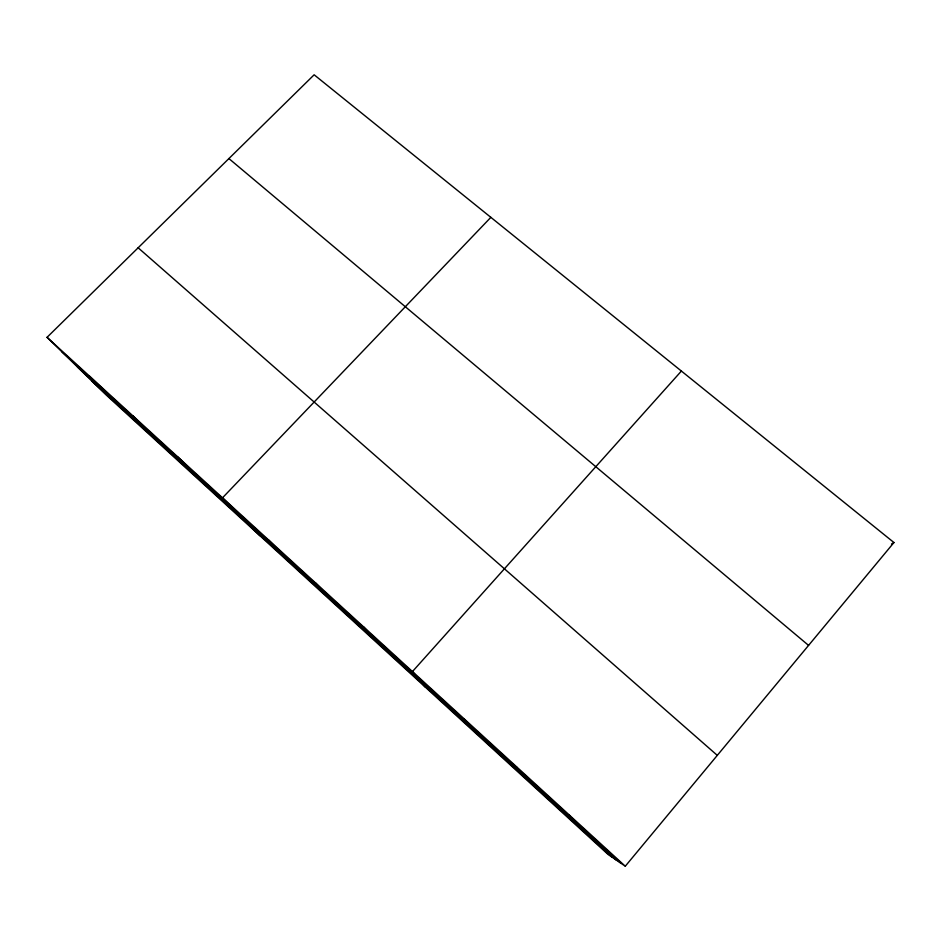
<?xml version="1.0" encoding="UTF-8"?>
<svg xmlns="http://www.w3.org/2000/svg" width="941" height="941" viewBox="0 0 941 941"><rect width="100%" height="100%" fill="white"/><g stroke="black" fill="none" stroke-linecap="round" stroke-linejoin="round"><path stroke-width="1.41" d="M516.127 767.374L516.562 766.774M625.283 866.214L893.95 542.534L314.141 74.786L47.05 337.325L105.674 394.514L608.074 854.44L625.283 866.214L47.05 337.325M681.39 371.06L412.464 671.556L425.097 686.93M490.849 217.347L222.511 497.813L259.892 535.7M891.492 544.063L893.95 542.534M567.941 814.777L570.328 815.953M228.898 158.57L808.578 645.397M138.139 247.789L717.289 755.364M61.953 351.852L620.848 863.191M77.409 366.931L616.296 860.074M92.242 381.399L611.968 857.11M89.654 376.282L103.287 389.68M133.081 416.004L145.408 428.202M177.355 456.514L188.318 467.465M268.573 539.946L276.63 548.262M315.564 582.926L322.081 589.842M363.52 626.788L368.425 632.246M463.948 718.653L465.395 720.959"/></g></svg>
